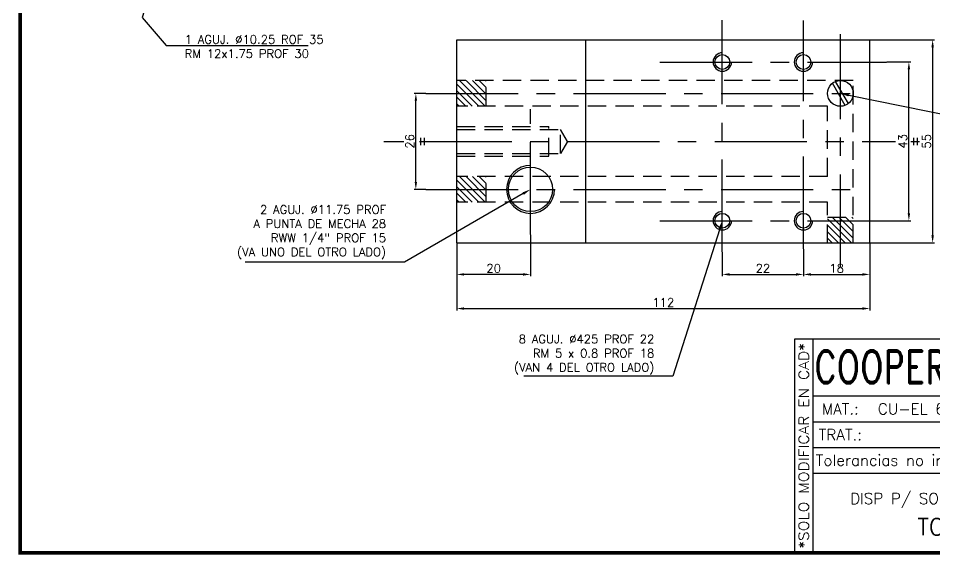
# Model space of a CAD drawing. Extents: x -21308 to -16735, y 11657 to 13517.
# Drawn here: x -21073.5 to -20825.1, y 12826.8 to 12973.2 of the extents above; entities that cross this region are included whole.
import ezdxf
from ezdxf import colors
from ezdxf.entities.mleader import LeaderData, LeaderLine
from ezdxf.enums import TextEntityAlignment as Align
from ezdxf.math import Vec2, Vec3

# ---------------------------------------------------------------- set-up
doc = ezdxf.new("R2010")
doc.units = 0
doc.header["$LTSCALE"] = 20
doc.header["$MEASUREMENT"] = 0
doc.linetypes.add('CENTER', pattern=[2, 1.25, -0.25, 0.25, -0.25])
doc.linetypes.add('HIDDEN', pattern=[0.375, 0.25, -0.125])
doc.layers.get('0').update_dxf_attribs({"linetype": 'CONTINUOUS'})
doc.layers.get('DEFPOINTS').update_dxf_attribs({"linetype": 'CONTINUOUS'})
for name, color, linetype in [('1', 1, 'CENTER'), ('CL', 1, 'CENTER'), ('CO', 3, 'CONTINUOUS'), ('FI', 1, 'CONTINUOUS'), ('OC', 1, 'HIDDEN')]:
    doc.layers.add(name, color=color, linetype=linetype)
doc.styles.add('ROMAND', font='ROMAND')
doc.styles.add('ROMANS', font='ROMANS.SHX')
doc.dimstyles.new('1', dxfattribs={"dimtxt": 2.3, "dimasz": 2, "dimexe": 0.5, "dimexo": 0.0625, "dimgap": 0.5, "dimtad": 1, "dimdec": 4, "dimdsep": 46, "dimtxsty": 'ROMANS', "dimcen": -2, "dimclrt": 7, "dimadec": 0, "dimazin": 0, "dimtfac": 0.869565, "dimtdec": 4, "dimtmove": 0, "dimatfit": 3, "dimfxl": 1, "dimtolj": 1, "dimarcsym": 0})

# ---------------------------------------------------------------- blocks, each defined once
blk = doc.blocks.new('A3G')
at = {"const_width": 1}
blk.add_lwpolyline([(25, 287), (410, 287), (410, 10), (25, 10)], close=True, dxfattribs=at)
blk = doc.blocks.new('*D109')
at = {"layer": 'CO', "color": 0, "lineweight": -2}
for p, q in [((-20838.08, 12961.38), (-20831.58, 12961.38)), ((-20832.08, 12920.38), (-20832.08, 12959.38)), ((-20838.83, 12918.38), (-20831.58, 12918.38))]:
    blk.add_line(p, q, dxfattribs=at)
at = {"layer": 'CO', "color": 0}
for points in [[(-20832.42, 12959.38), (-20831.75, 12959.38), (-20832.08, 12961.38)], [(-20832.42, 12920.38), (-20831.75, 12920.38), (-20832.08, 12918.38)]]:
    blk.add_solid(points, dxfattribs=at)
at = {"layer": 'DEFPOINTS', "color": 0}
for p in [(-20838.14, 12961.38), (-20832.08, 12961.38), (-20838.9, 12918.38)]:
    blk.add_point(p, dxfattribs=at)
at = {"layer": 'CO', "color": 7, "insert": (-20833.73, 12939.88), "char_height": 2.3, "attachment_point": 5, "rotation": 90, "style": 'ROMANS'}
blk.add_mtext('\\A1;43', dxfattribs=at)
blk = doc.blocks.new('*D110')
at = {"layer": 'CO', "color": 0, "lineweight": -2}
for p, q in [((-20842.6, 12967.38), (-20825.15, 12967.38)), ((-20825.65, 12965.38), (-20825.65, 12914.38)), ((-20842.6, 12912.38), (-20825.15, 12912.38))]:
    blk.add_line(p, q, dxfattribs=at)
at = {"layer": 'CO', "color": 0}
for points in [[(-20825.98, 12965.38), (-20825.31, 12965.38), (-20825.65, 12967.38)], [(-20825.98, 12914.38), (-20825.31, 12914.38), (-20825.65, 12912.38)]]:
    blk.add_solid(points, dxfattribs=at)
at = {"layer": 'DEFPOINTS', "color": 0}
for p in [(-20842.66, 12967.38), (-20842.66, 12912.38), (-20825.65, 12912.38)]:
    blk.add_point(p, dxfattribs=at)
at = {"layer": 'CO', "color": 7, "insert": (-20827.3, 12939.88), "char_height": 2.3, "attachment_point": 5, "rotation": 90, "style": 'ROMANS'}
blk.add_mtext('\\A1;55', dxfattribs=at)
blk = doc.blocks.new('*D111')
at = {"layer": 'CO', "color": 0, "lineweight": -2}
for p, q in [((-20963.08, 12952.88), (-20966.24, 12952.88)), ((-20965.74, 12928.88), (-20965.74, 12950.88)), ((-20963.08, 12926.88), (-20966.24, 12926.88))]:
    blk.add_line(p, q, dxfattribs=at)
at = {"layer": 'CO', "color": 0}
for points in [[(-20966.07, 12950.88), (-20965.41, 12950.88), (-20965.74, 12952.88)], [(-20966.07, 12928.88), (-20965.41, 12928.88), (-20965.74, 12926.88)]]:
    blk.add_solid(points, dxfattribs=at)
at = {"layer": 'DEFPOINTS', "color": 0}
for p in [(-20965.74, 12952.88), (-20963.01, 12952.88), (-20963.01, 12926.88)]:
    blk.add_point(p, dxfattribs=at)
at = {"layer": 'CO', "color": 7, "insert": (-20967.39, 12939.88), "char_height": 2.3, "attachment_point": 5, "rotation": 90, "style": 'ROMANS'}
blk.add_mtext('\\A1;26', dxfattribs=at)
blk = doc.blocks.new('*D120')
at = {"layer": 'CO', "color": 0, "lineweight": -2}
for p, q in [((-20934.66, 12914.58), (-20934.66, 12903.34)), ((-20954.66, 12912.32), (-20954.66, 12903.34)), ((-20936.66, 12903.84), (-20952.66, 12903.84))]:
    blk.add_line(p, q, dxfattribs=at)
at = {"layer": 'CO', "color": 0}
for points in [[(-20952.66, 12904.17), (-20952.66, 12903.5), (-20954.66, 12903.84)], [(-20936.66, 12904.17), (-20936.66, 12903.5), (-20934.66, 12903.84)]]:
    blk.add_solid(points, dxfattribs=at)
at = {"layer": 'DEFPOINTS', "color": 0}
for p in [(-20934.66, 12914.65), (-20954.66, 12912.38), (-20954.66, 12903.84)]:
    blk.add_point(p, dxfattribs=at)
at = {"layer": 'CO', "color": 7, "insert": (-20944.66, 12905.49), "char_height": 2.3, "attachment_point": 5, "style": 'ROMANS'}
blk.add_mtext('\\A1;20', dxfattribs=at)
blk = doc.blocks.new('*D121')
at = {"layer": 'CO', "color": 0, "lineweight": -2}
for p, q in [((-20860.66, 12910.68), (-20860.66, 12903.34)), ((-20882.66, 12909.87), (-20882.66, 12903.34)), ((-20880.66, 12903.84), (-20862.66, 12903.84))]:
    blk.add_line(p, q, dxfattribs=at)
at = {"layer": 'CO', "color": 0}
for points in [[(-20880.66, 12904.17), (-20880.66, 12903.5), (-20882.66, 12903.84)], [(-20862.66, 12904.17), (-20862.66, 12903.5), (-20860.66, 12903.84)]]:
    blk.add_solid(points, dxfattribs=at)
at = {"layer": 'DEFPOINTS', "color": 0}
for p in [(-20860.66, 12910.74), (-20882.66, 12909.94), (-20860.66, 12903.84)]:
    blk.add_point(p, dxfattribs=at)
at = {"layer": 'CO', "color": 7, "insert": (-20871.66, 12905.49), "char_height": 2.3, "attachment_point": 5, "style": 'ROMANS'}
blk.add_mtext('\\A1;22', dxfattribs=at)
blk = doc.blocks.new('*D122')
at = {"layer": 'CO', "color": 0, "lineweight": -2}
for p, q in [((-20860.66, 12910.62), (-20860.66, 12903.34)), ((-20842.66, 12912.32), (-20842.66, 12903.34)), ((-20858.66, 12903.84), (-20844.66, 12903.84))]:
    blk.add_line(p, q, dxfattribs=at)
at = {"layer": 'CO', "color": 0}
for points in [[(-20858.66, 12904.17), (-20858.66, 12903.5), (-20860.66, 12903.84)], [(-20844.66, 12904.17), (-20844.66, 12903.5), (-20842.66, 12903.84)]]:
    blk.add_solid(points, dxfattribs=at)
at = {"layer": 'DEFPOINTS', "color": 0}
for p in [(-20860.66, 12910.68), (-20842.66, 12912.38), (-20842.66, 12903.84)]:
    blk.add_point(p, dxfattribs=at)
at = {"layer": 'CO', "color": 7, "insert": (-20851.66, 12905.49), "char_height": 2.3, "attachment_point": 5, "style": 'ROMANS'}
blk.add_mtext('\\A1;18', dxfattribs=at)
blk = doc.blocks.new('*D130')
at = {"layer": 'CO', "color": 0, "lineweight": -2}
for p, q in [((-20954.66, 12912.32), (-20954.66, 12894.09)), ((-20842.66, 12912.32), (-20842.66, 12894.09)), ((-20952.66, 12894.59), (-20844.66, 12894.59))]:
    blk.add_line(p, q, dxfattribs=at)
at = {"layer": 'CO', "color": 0}
for points in [[(-20952.66, 12894.92), (-20952.66, 12894.26), (-20954.66, 12894.59)], [(-20844.66, 12894.92), (-20844.66, 12894.26), (-20842.66, 12894.59)]]:
    blk.add_solid(points, dxfattribs=at)
at = {"layer": 'DEFPOINTS', "color": 0}
for p in [(-20954.66, 12912.38), (-20842.66, 12912.38), (-20842.66, 12894.59)]:
    blk.add_point(p, dxfattribs=at)
at = {"layer": 'CO', "color": 7, "insert": (-20898.66, 12896.24), "char_height": 2.3, "attachment_point": 5, "style": 'ROMANS'}
blk.add_mtext('\\A1;112', dxfattribs=at)
blk = doc.blocks.new('COOPERSOLROT-02')
for p, q in [((0, 58), (175, 58)), ((0, 0), (0, 58)), ((5, 0), (5, 58)), ((120, 0), (120, 58)), ((175, 0), (175, 58)), ((5, 42.5), (120, 42.5)), ((120, 38.19), (175, 38.19)), ((5, 35.5), (120, 35.5)), ((89.89, 28.5), (89.89, 35.5)), ((5, 28.5), (175, 28.5)), ((147.5, 14), (147.5, 28.5)), ((147.5, 21.5), (5, 21.5)), ((120, 14), (175, 14)), ((0, 0), (175, 0))]:
    blk.add_line(p, q)
at = {"color": 1, "linetype": 'CENTER'}
blk.add_line((166.98, 22.51), (166.98, 15.06), dxfattribs=at)
for points in [[(152.09, 18.79), (161.93, 18.79)], [(163.26, 18.79), (170.71, 18.79)]]:
    blk.add_lwpolyline(points, dxfattribs=at)
at = {"layer": '1'}
for points in [[(170.85, 56.26), (171.21, 56.85)], [(139.66, 52.43), (140.02, 53.02)], [(165.28, 45.22), (165.64, 45.81)], [(145.46, 32.42), (145.82, 33.01)]]:
    blk.add_lwpolyline(points, dxfattribs=at)
blk.add_lwpolyline([(160.25, 18.79), (160.25, 21.83), (153.47, 21.16), (153.47, 16.41), (160.25, 15.74)], close=True, dxfattribs=at)
for radius in [3.05, 2.37]:
    blk.add_circle((166.98, 18.79), radius, dxfattribs=at)
at = {"style": 'ROMANS', "width": 0.996387}
blk.add_text('*SOLO MODIFICAR EN CAD*', height=2.7, rotation=90, dxfattribs=at).set_placement((3.77, 1.09), (3.77, 56.81), align=Align.FIT)
at = {"style": 'ROMAND', "width": 0.75}
blk.add_text('COOPERSOL', height=9, dxfattribs=at).set_placement((5.26, 45.85))
at = {"style": 'ROMANS'}
for s, p in [('MAT.:', (7.32, 37.47)), ('TRAT.:', (6.5, 30.47)), ('CANT.:', (90.89, 30.47)), ('Tolerancias no indicadas basta segun DIN 7168', (5.7, 23.56))]:
    blk.add_text(s, height=3, dxfattribs=at).set_placement(p)
for tag, height, style, p in [('CONJUNTO', 2.3, 'ROMANS', (62.5, 17.5)), ('SUBCONJUNTO', 3, 'ROMANS', (62.5, 11.5)), ('COD-PLA', 6, 'ROMAND', (147.5, 5.5)), ('DENOMINACION', 4.5, 'ROMANS', (62.5, 4.75))]:
    blk.add_attdef(tag, text='', height=height, dxfattribs=dict(style=style)).set_placement(p, align=Align.MIDDLE)
at = {"layer": '1', "style": 'ROMANS'}
for s, height, p in [('Tomas Flores 2250 (ex Pasco)', 2.2, (64.69, 54.68)), ('Esta prohibida la modificacion,', 2.2, (121.36, 54.23)), ('Quilmes Oeste, BsAs Argrntina', 2.2, (64.69, 51.12)), ('reproduccion o copia total', 2.2, (121.36, 50.67)), ('Tel (54)(011) 4270-9731/9391', 2.2, (64.55, 47.56)), ('o parcial de este plano,', 2.2, (121.36, 47.11)), ('Tel (54)(011) 4270-9597', 2.2, (64.55, 43.83)), ('sin la expresa autorizacion ', 2.2, (121.36, 43.55)), ('de la empresa COOPERSOL', 2.2, (121.36, 39.99)), ('salvo indicacion contraria', 2.2, (121.36, 30.54)), ('ESC.:', 2.25, (120.89, 25.29)), ('FECHA:', 2.25, (120.81, 18.36)), ('CODIGO', 2.16, (121.33, 10.78))]:
    blk.add_text(s, height=height, dxfattribs=at).set_placement(p)
at = {"layer": '1', "style": 'ROMANS', "width": 0.96139}
blk.add_text('Eliminar rebabas y cantos vivos', height=2.2, dxfattribs=at).set_placement((121.34, 34.1), (174.21, 34.1), align=Align.FIT)
at = {"layer": '1', "style": 'ROMANS'}
blk.add_text('Metodo ISO', height=1.948, dxfattribs=at).set_placement((161.34, 25.77), align=Align.MIDDLE)
for tag, p in [('MAT', (22.51, 37.47)), ('TRAT', (22.51, 30.47)), ('CANT', (106.49, 30.47))]:
    blk.add_attdef(tag, p, '', height=3, dxfattribs=at)
for tag, p in [('ESC', (137.33, 22.73)), ('FECHA', (137.33, 15.06))]:
    blk.add_attdef(tag, text='', height=2.25, dxfattribs=at).set_placement(p, align=Align.CENTER)

msp = doc.modelspace()

# ---------------------------------------------------------------- hatches: boundary and pattern name
at = {"layer": 'CO'}
h = msp.add_hatch(dxfattribs=at)
h.set_pattern_fill('ANSI31', color=256, scale=10, angle=90, style=0)
h.set_pattern_definition([(135, (-8295.0338, 32426.6663), (-0.883883476, -0.883883476), [])])
h.paths.add_polyline_path([(-20954.65774, 12952.8792), (-20954.65774, 12949.3792), (-20946.65774, 12949.3792), (-20946.65774, 12952.8792)])
h.paths.add_polyline_path([(-20954.65774, 12956.3792), (-20954.65774, 12952.8792), (-20946.65774, 12952.8792), (-20946.65774, 12956.3792)])
h = msp.add_hatch(dxfattribs=at)
h.set_pattern_fill('ANSI31', color=256, scale=10, angle=90, style=0)
h.set_pattern_definition([(135, (-8295.0338, 32400.6663), (-0.883883476, -0.883883476), [])])
h.paths.add_polyline_path([(-20954.65774, 12926.8792), (-20954.65774, 12923.3792), (-20946.65774, 12923.3792), (-20946.65774, 12926.8792)])
h.paths.add_polyline_path([(-20954.65774, 12930.3792), (-20954.65774, 12926.8792), (-20946.65774, 12926.8792), (-20946.65774, 12930.3792)])
h = msp.add_hatch(dxfattribs=at)
h.set_pattern_fill('ANSI31', color=256, scale=10, angle=90, style=0)
h.set_pattern_definition([(135, (-8295.0338, 32563.2091), (-0.883883476, -0.883883476), [])])
h.paths.add_polyline_path([(-20854.15774, 12912.3792), (-20850.65774, 12912.3792), (-20850.65774, 12919.3792), (-20854.15774, 12919.3792)])
h.paths.add_polyline_path([(-20850.65774, 12912.3792), (-20847.15774, 12912.3792), (-20847.15774, 12919.3792), (-20850.65774, 12919.3792)])

# ---------------------------------------------------------------- linework, layer by layer
for p, q in [((-20954.65774, 12912.3792), (-20954.65774, 12967.3792)), ((-20954.65774, 12967.3792), (-20842.65774, 12967.3792)), ((-20919.65774, 12912.3792), (-20919.65774, 12967.3792)), ((-20842.65774, 12912.3792), (-20842.65774, 12967.3792)), ((-20849.35871, 12949.6292), (-20852.82281, 12955.6292)), ((-20848.49268, 12950.1292), (-20851.95678, 12956.1292)), ((-20954.65774, 12912.3792), (-20842.65774, 12912.3792))]:
    msp.add_line(p, q)
for centre, radius in [((-20882.65774, 12961.3792), 2), ((-20860.65774, 12961.3792), 2), ((-20850.65774, 12952.8792), 3.5), ((-20934.65774, 12926.8792), 6), ((-20882.65774, 12918.3792), 2), ((-20860.65774, 12918.3792), 2)]:
    msp.add_circle(centre, radius)
at = {"layer": 'CL'}
for p, q in [((-20882.65774, 12909.93688), (-20882.65774, 12972.69743)), ((-20860.65774, 12910.74256), (-20860.65774, 12972.62273)), ((-20850.65774, 12905.92218), (-20850.65774, 12968.93178)), ((-20899.57662, 12961.3792), (-20838.13919, 12961.3792)), ((-20963.01273, 12952.8792), (-20845.29494, 12952.8792)), ((-20934.65774, 12914.64699), (-20934.65774, 12948.64368)), ((-20974.44722, 12939.8792), (-20968.95789, 12939.8792)), ((-20964.71572, 12939.8792), (-20835.68463, 12939.8792)), ((-20831.58774, 12939.8792), (-20829.18612, 12939.8792)), ((-20963.01273, 12926.8792), (-20845.29494, 12926.8792)), ((-20899.57662, 12918.3792), (-20838.89634, 12918.3792))]:
    msp.add_line(p, q, dxfattribs=at)
at = {"layer": 'CO'}
for p, q in [((-20964.46047, 12940.85111), (-20964.46047, 12938.85099)), ((-20963.46047, 12940.85111), (-20963.46047, 12938.85099)), ((-20830.80249, 12940.85111), (-20830.80249, 12938.85099)), ((-20829.80249, 12940.85111), (-20829.80249, 12938.85099))]:
    msp.add_line(p, q, dxfattribs=at)
at = {"layer": 'FI'}
for centre, radius in [((-20882.65774, 12961.3792), 2.5), ((-20860.65774, 12961.3792), 2.5), ((-20934.65774, 12926.8792), 6.5), ((-20882.65774, 12918.3792), 2.5), ((-20860.65774, 12918.3792), 2.5)]:
    msp.add_arc(centre, radius, 90, 0, dxfattribs=at)
at = {"layer": 'OC'}
for p, q in [((-20847.15774, 12956.3792), (-20954.65774, 12956.3792)), ((-20946.65774, 12949.3792), (-20946.65774, 12956.3792)), ((-20847.15774, 12912.3792), (-20847.15774, 12956.3792)), ((-20854.15774, 12949.3792), (-20954.65774, 12949.3792)), ((-20854.15774, 12930.3792), (-20854.15774, 12949.3792)), ((-20954.65774, 12943.8792), (-20929.65774, 12943.8792)), ((-20954.65774, 12943.1292), (-20926.53413, 12943.1292)), ((-20929.65774, 12935.8792), (-20929.65774, 12943.8792)), ((-20924.65774, 12939.8792), (-20926.53413, 12943.1292)), ((-20926.53413, 12936.6292), (-20926.53413, 12943.1292)), ((-20924.65774, 12939.8792), (-20926.53413, 12936.6292)), ((-20954.65774, 12936.6292), (-20926.53413, 12936.6292)), ((-20954.65774, 12935.8792), (-20929.65774, 12935.8792)), ((-20854.15774, 12930.3792), (-20954.65774, 12930.3792)), ((-20946.65774, 12923.3792), (-20946.65774, 12930.3792)), ((-20854.15774, 12923.3792), (-20954.65774, 12923.3792)), ((-20854.15774, 12912.3792), (-20854.15774, 12923.3792)), ((-20854.15774, 12919.3792), (-20847.15774, 12919.3792))]:
    msp.add_line(p, q, dxfattribs=at)

# ---------------------------------------------------------------- block references
msp.add_blockref('A3G', (-21098.00568, 12818.42201))
ref = msp.add_blockref('COOPERSOLROT-02', (-20863.00568, 12828.42201))
ref.add_attrib('COD-PLA', 'CPS-9102', dxfattribs={"height": 6, "style": 'ROMAND'}).set_placement((-20715.50568, 12833.92201), align=Align.MIDDLE)
ref.add_attrib('FECHA', '12/09/16', dxfattribs={"layer": '1', "height": 2.25, "style": 'ROMANS'}).set_placement((-20725.671, 12843.48301), align=Align.CENTER)
ref.add_attrib('MAT', 'CU-EL 60 x 80 x 117', (-20840.50039, 12865.89016), dxfattribs={"layer": '1', "height": 3, "style": 'ROMANS'})
ref.add_attrib('ESC', '1:1', dxfattribs={"layer": '1', "height": 2.25, "style": 'ROMANS'}).set_placement((-20725.671, 12851.15056), align=Align.CENTER)
ref.add_attrib('CANT', '1', (-20756.51509, 12858.89016), dxfattribs={"layer": '1', "height": 3, "style": 'ROMANS'})
ref.add_attrib('DENOMINACION', 'TORRETA SUPERIOR', dxfattribs={"height": 4.5, "style": 'ROMANS'}).set_placement((-20800.50568, 12835.45983), align=Align.MIDDLE)
ref.add_attrib('SUBCONJUNTO', 'DISP P/ SOLDAR CUPLA A TAPA TERMOTANQUE', dxfattribs={"height": 3, "style": 'ROMANS'}).set_placement((-20800.50568, 12842.89986), align=Align.MIDDLE)

# ---------------------------------------------------------------- dimensions: what is measured, and where the dimension line sits
at = {"layer": 'CO'}
for base, p1, p2, picture, middle in [((-20825.64598, 12912.3792), (-20842.65774, 12967.3792), (-20842.65774, 12912.3792), '*D110', (-20827.29598, 12939.8792)), ((-20832.08187, 12961.3792), (-20838.89634, 12918.3792), (-20838.13919, 12961.3792), '*D109', (-20833.73187, 12939.8792)), ((-20965.73985, 12952.8792), (-20963.01273, 12926.8792), (-20963.01273, 12952.8792), '*D111', (-20967.38985, 12939.8792))]:
    dim = msp.add_linear_dim(base=base, p1=p1, p2=p2, angle=90, dimstyle='1', dxfattribs=at)
    dim.commit()
    dim.dimension.update_dxf_attribs({"geometry": picture, "text_midpoint": middle})
for base, p1, p2, picture, middle in [((-20954.65774, 12903.83629), (-20934.65774, 12914.64699), (-20954.65774, 12912.3792), '*D120', (-20944.65774, 12905.48629)), ((-20842.65774, 12894.59152), (-20954.65774, 12912.3792), (-20842.65774, 12912.3792), '*D130', (-20898.65774, 12896.24152)), ((-20860.65774, 12903.83629), (-20882.65774, 12909.93688), (-20860.65774, 12910.74256), '*D121', (-20871.65774, 12905.48629)), ((-20842.65774, 12903.83629), (-20860.65774, 12910.68006), (-20842.65774, 12912.3792), '*D122', (-20851.65774, 12905.48629))]:
    dim = msp.add_linear_dim(base=base, p1=p1, p2=p2, dimstyle='1', dxfattribs=at)
    dim.commit()
    dim.dimension.update_dxf_attribs({"geometry": picture, "text_midpoint": middle})

# ---------------------------------------------------------------- leaders
ml = msp.add_multileader_mtext('Standard', dxfattribs=at)
ml.set_content('1 AGUJ. %%C10.25 ROF 35\\PRM 12x1.75 PROF 30', color=7, style='ROMANS')
ml.set_leader_properties(color=256, linetype='ByLayer', lineweight=-1)
ml.build(insert=Vec2(0, 0))
ml.multileader.update_dxf_attribs({"text_left_attachment_type": 6, "text_right_attachment_type": 5, "dogleg_length": 4, "arrow_head_size": 2.3})
ctx = ml.context
ctx.base_point, ctx.char_height, ctx.arrow_head_size, ctx.landing_gap_size, ctx.plane_origin = Vec3(-21029.408, 12965.87009), 2.3, 2.3, 1, Vec3(-21019.89951, 13036.19597)
ctx.left_attachment, ctx.right_attachment = 6, 5
notes = []
notes.append((ctx, [(0, (1, 1, 0), (-21033.408, 12965.87009), (1, 0), 4, [(0, [(-21019.89951, 13036.19597), (-21039.92675, 12973.42318)], 0, [])])]))
ctx.mtext.insert, ctx.mtext.flow_direction = Vec3(-21028.408, 12968.63009), 5
ml = msp.add_multileader_mtext('Standard', dxfattribs=at)
ml.set_content('1 AGUJ %%C7 PROF\\PA PUNTA DE MECHA : 49\\PCOLOCAR TAPON', color=7, style='ROMANS')
ml.set_leader_properties(color=256, linetype='ByLayer', lineweight=-1)
ml.build(insert=Vec2(0, 0))
ml.multileader.update_dxf_attribs({"text_left_attachment_type": 6, "text_right_attachment_type": 5, "dogleg_length": 4, "arrow_head_size": 2.3})
ctx = ml.context
ctx.base_point, ctx.char_height, ctx.arrow_head_size, ctx.landing_gap_size, ctx.plane_origin = Vec3(-20810.76804, 12944.89628), 2.3, 2.3, 1, Vec3(-20823.17154, 12923.79496)
ctx.left_attachment, ctx.right_attachment = 6, 5
notes.append((ctx, [(0, (1, 1, 0), (-20811.47422, 12944.89628), (1, 0), 0.70617, [(0, [(-20850.65774, 12952.8792)], 0, [])])]))
ctx.mtext.insert, ctx.mtext.flow_direction = Vec3(-20809.76804, 12947.65628), 5
ml = msp.add_multileader_mtext('Standard', dxfattribs=at)
ml.set_content('2 AGUJ. %%C11.75 PROF\\PA PUNTA DE MECHA 28\\PRWW 1/4" PROF 15\\P(VA UNO DEL OTRO LADO)', color=7, style='ROMANS')
ml.set_leader_properties(color=256, linetype='ByLayer', lineweight=-1)
ml.build(insert=Vec2(0, 0))
ml.multileader.update_dxf_attribs({"text_left_attachment_type": 6, "text_right_attachment_type": 5, "dogleg_length": 4, "arrow_head_size": 2.3})
ctx = ml.context
ctx.base_point, ctx.char_height, ctx.arrow_head_size, ctx.landing_gap_size, ctx.plane_origin = Vec3(-21021.02129, 12919.49299), 2.3, 2.3, 1, Vec3(-20934.65774, 12926.8792)
ctx.left_attachment, ctx.right_attachment, ctx.text_align_type = 6, 5, 2
notes.append((ctx, [(0, (1, 1, 0), (-20968.80224, 12907.1168), (-1, 0), 4, [(0, [(-20934.65774, 12926.8792)], 0, [])])]))
ctx.mtext.insert, ctx.mtext.alignment, ctx.mtext.flow_direction = Vec3(-20973.80224, 12922.55965), 3, 5
ml = msp.add_multileader_mtext('Standard', dxfattribs=at)
ml.set_content('8 AGUJ. %%C425 PROF 22\\PRM 5 x 0.8 PROF 18\\P(VAN 4 DEL OTRO LADO)', color=7, style='ROMANS')
ml.set_leader_properties(color=256, linetype='ByLayer', lineweight=-1)
ml.build(insert=Vec2(0, 0))
ml.multileader.update_dxf_attribs({"text_left_attachment_type": 6, "text_right_attachment_type": 5, "dogleg_length": 4, "arrow_head_size": 2.3})
ctx = ml.context
ctx.base_point, ctx.char_height, ctx.arrow_head_size, ctx.landing_gap_size, ctx.plane_origin = Vec3(-20945.67939, 12884.40143), 2.3, 2.3, 1, Vec3(-20882.65774, 12918.3792)
ctx.left_attachment, ctx.right_attachment, ctx.text_align_type = 6, 5, 2
notes.append((ctx, [(0, (1, 1, 0), (-20896.08891, 12876.29667), (-1, 0), 4, [(0, [(-20882.65774, 12918.3792)], 0, [])])]))
ctx.mtext.insert, ctx.mtext.alignment, ctx.mtext.flow_direction = Vec3(-20901.08891, 12887.46809), 3, 5
for ctx, leaders in notes:
    for number, flags, end, landing, length, lines in leaders:
        leader = LeaderData()
        leader.index, (leader.has_last_leader_line, leader.has_dogleg_vector, leader.attachment_direction) = number, flags
        leader.last_leader_point, leader.dogleg_vector, leader.dogleg_length = Vec3(end), Vec3(landing), length
        for number, points, colour, breaks in lines:
            line = LeaderLine()
            line.index, line.vertices, line.color, line.breaks = number, Vec3.list(points), colors.encode_raw_color(colour), breaks
            leader.lines.append(line)
        ctx.leaders.append(leader)

doc.saveas('drawing.dxf')
